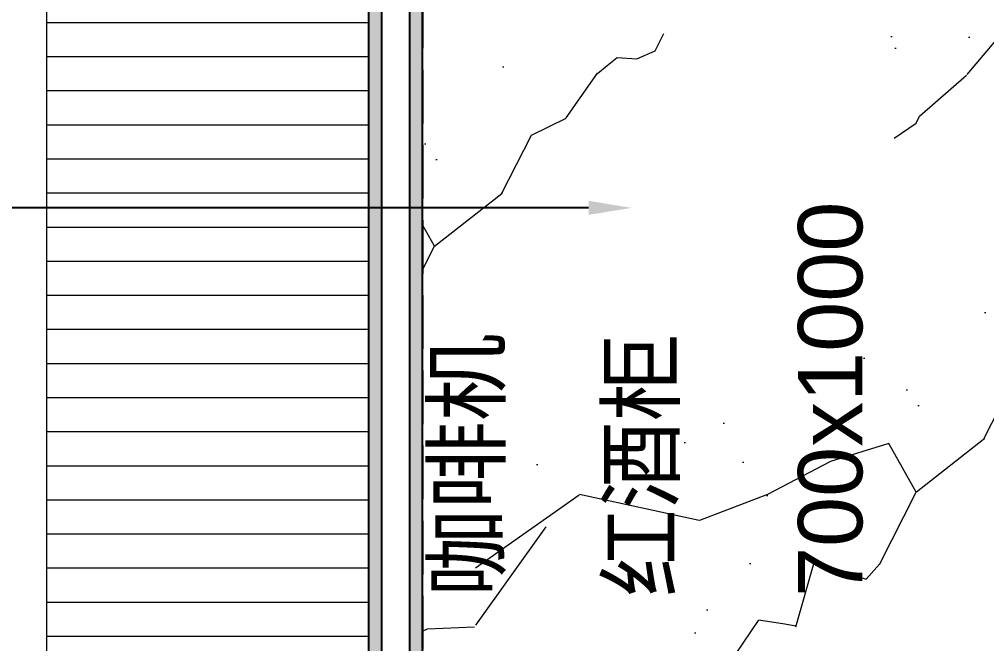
# Model space of a CAD drawing. Header units: millimetres. Extents: x 90086 to 135690, y -7745 to 15991.
# Drawn here: x 91063 to 91964, y 11750 to 12331 of the extents above; entities that cross this region are included whole.
import ezdxf
from ezdxf import colors
from ezdxf.entities.mleader import LeaderData, LeaderLine
from ezdxf.enums import TextEntityAlignment as Align
from ezdxf.math import Vec2, Vec3

# ---------------------------------------------------------------- set-up
doc = ezdxf.new("R2010")
doc.units = ezdxf.units.MM
doc.linetypes.add('ACAD_ISO02W100', pattern=[15, 12, -3])
doc.linetypes.add('DASH', pattern=[0.35, 0.25, -0.1])
for name, color, linetype, lineweight in [('_ACM-A-ANNO-DIMS @ 20', 2, 'Continuous', 13), ('_ACM-A-ELVE-HACH', 251, 'Continuous', 9), ('_ACM-A-WALL-HACH', 251, 'Continuous', 9), ('I-PL-WALL-FHINISH', 73, 'Continuous', 13), ('I-WALL', 6, 'Continuous', 13)]:
    doc.layers.add(name, color=color, linetype=linetype, lineweight=lineweight)
for name, color, linetype in [('FURN', 1, 'Continuous'), ('I-DETL-LW01', 1, 'Continuous'), ('I-DETL-LW02', 2, 'Continuous'), ('I-DETL-LW251', 251, 'Continuous'), ('I-PL-IDS-MILL', 40, 'Continuous'), ('PE-尺寸标注', 44, 'Continuous'), ('WALL TYPE$0$G-ANNO-NOTE-CH', 7, 'Continuous')]:
    doc.layers.add(name, color=color, linetype=linetype)
doc.styles.add('Arial', font='ARIALUNI.ttf')
doc.styles.add('WALL TYPE$0$Aecom Chinese', font='Microsoft YaHei.ttf')

# ---------------------------------------------------------------- blocks, each defined once
blk = doc.blocks.new('K_53')
at = {"layer": 'I-PL-IDS-MILL', "color": 8, "linetype": 'DASH', "ltscale": 200}
blk.add_lwpolyline([(-1580.029317932218, -152236.9104601806), (-1580.029317932218, -151236.9104601806), (-2169.970698033081, -151236.9104601806), (-2169.970698033081, -152236.9104601806)], close=True, dxfattribs=at)
at = {"layer": 'FURN', "linetype": 'ACAD_ISO02W100', "char_height": 60, "attachment_point": 1, "rotation": 90, "style": 'Arial'}
for s, insert in [('{\\fArial Unicode MS|b0|i0|c134|p34;700x1000}', (-1819.926992942346, -152007.9067643284)), ('{\\fArial Unicode MS|b0|i0|c134|p34;咖啡机}', (-2158.791605693521, -152007.9067643284)), ('{\\fArial Unicode MS|b0|i0|c134|p34;红酒柜}', (-1996.365203840425, -152007.9067643284))]:
    blk.add_mtext_dynamic_manual_height_columns(s, width=151170.166624561, gutter_width=500, heights=[109.549795361528], dxfattribs=dict(at, insert=insert))
blk = doc.blocks.new('WHA12202707')
at = {"transparency": 16777216}
for p, q in [((2.381249999995816, 2.381249999998545), (0, 0)), ((11.90624999998818, 2.381249999998545), (2.381249999995816, 2.381249999998545)), ((11.90624999998818, 2.381249999998545), (14.28749999998399, 0)), ((2.381249999995816, -2.381249999994907), (0, 0)), ((11.90624999998818, -2.381249999994907), (14.28749999998399, 0)), ((2.381249999995816, -2.381249999994907), (11.90624999998818, -2.381249999994907))]:
    blk.add_line(p, q, dxfattribs=at)
at = {"transparency": 16777216, "style": 'WALL TYPE$0$Aecom Chinese'}
blk.add_attdef('英文2', (0.4915142908575945, -14.58335883787367), '', height=2.5, dxfattribs=at)
at = {"layer": 'WALL TYPE$0$G-ANNO-NOTE-CH', "transparency": 16777216, "style": 'WALL TYPE$0$Aecom Chinese'}
blk.add_attdef('编号', text='', height=2.5, dxfattribs=at).set_placement((7.100982051833853, 0), align=Align.MIDDLE)
for tag, p in [('中文', (0.5380008727915992, -5.178695852169766)), ('英文', (0.4915142908830603, -9.507158057298511))]:
    blk.add_attdef(tag, text='', height=2.5, dxfattribs=at).set_placement(p, align=Align.MIDDLE_LEFT)

msp = doc.modelspace()

# ---------------------------------------------------------------- hatches: boundary and pattern name
at = {"layer": '_ACM-A-ELVE-HACH'}
h = msp.add_hatch(dxfattribs=at)
h.set_pattern_fill('大理石', color=256, scale=80, angle=333, pattern_type=2)
h.set_pattern_definition([(14.98721250000002, (148974.6228267898, -26145.48433040155), (1241.351375111816, 215.9785313980032), [16.14435199999999, -3374.16872]), (41.19859049999997, (148749.3407003912, -26058.97997487361), (1135.500918522676, 1118.390644338717), [58.159784, -4013.02472]), (33.94539589999999, (148725.5736957084, -26079.19307677336), (792.2840801709408, 444.7897550861609), [24.709512, -5164.287839999998]), (63.00000000000001, (148746.0719722846, -26065.395220459), (449.0672881909373, -228.8112118687317), [7.1999968, -748.7999520000001]), (44.56505110000002, (148963.8085359094, -26156.13566282307), (343.2168199888163, 673.6009343359412), [15.178936, -1578.60896]), (144.469234, (148963.8085359094, -26156.13566282307), (-449.0672826458431, 228.8112173337879), [24.268496, -5072.115839999999]), (52.2157021, (148912.6239722046, -26182.58066597968), (1821.934552081308, 2465.592503723007), [51.306144, -5335.838320000001]), (35.13299610000001, (148679.3536948447, -25805.13959381765), (3512.353220693107, 2452.759840897296), [118.094872, -24681.828]), (333, (148736.1424175455, -25709.67262706166), (343.2168178030975, 673.6009322864061), [0, -504]), (37.98310650000001, (149089.3647114492, -25735.26480392238), (1927.785022760163, 1563.180358491646), [79.454136, -8263.229599999999]), (54.43911039999998, (149126.9240184293, -26089.75330649922), (3987.085910141705, 5604.785922473167), [112.857432, -23587.2016]), (55.87498360000002, (148909.9207559093, -25902.4174979892), (2165.151341363035, 3139.19346390183), [58.04825599999999, -12132.0848]), (49.75948000000007, (148793.1019304516, -26020.67181666259), (1478.717739676675, 1791.991573602505), [125.7425912, -13077.228]), (333, (148723.2643905599, -25984.67364786378), (343.2168178030975, 673.6009322864061), [0, -504]), (333, (148726.80591249, -25995.56084144494), (343.2168178030975, 673.6009322864061), [0, -504]), (333, (148795.6841807488, -25985.24270131641), (343.2168178030975, 673.6009322864061), [0, -504]), (333, (148821.6675232665, -25898.57254296279), (343.2168178030975, 673.6009322864061), [0, -504]), (32.03624340000004, (148874.3313555027, -25924.68754628324), (792.2840719578526, 444.789758550011), [41.98285120000001, -8774.416]), (333, (148909.2434729671, -25903.63917025138), (343.2168178030975, 673.6009322864061), [0, -504]), (333, (148839.7723832753, -25898.71473186904), (343.2168178030975, 673.6009322864061), [0, -504]), (333, (148883.4628358693, -25866.48017913198), (343.2168178030975, 673.6009322864061), [0, -504]), (333, (148828.750345991, -25920.34669803529), (343.2168178030975, 673.6009322864061), [0, -504]), (23.19442889999998, (149065.6736316195, -26098.94842018313), (792.2841057969051, 444.7897188631582), [18.7446, -3917.6212]), (63.00000000000001, (149055.867438192, -26118.19415683845), (449.0672881909373, -228.8112118687317), [21.5999984, -734.3999680000001]), (16.66778010000003, (149020.9043076251, -26128.66216919397), (2033.635494959151, 660.7682195933512), [36.496576, -7627.78392]), (63.00000000000001, (149017.6355744475, -26135.07742296983), (449.0672881909373, -228.8112118687317), [7.1999968, -748.7999520000001]), (12.80557099999996, (148990.2180061092, -26141.30933880914), (1241.351377112339, 215.9785471857135), [28.116904, -5876.431759999999]), (333, (148947.2089676578, -26062.44843647579), (343.2168178030975, 673.6009322864061), [0, -504]), (333, (149067.3729456545, -26098.04595766147), (343.2168178030975, 673.6009322864061), [0, -504]), (333, (149067.3729456545, -26098.04595766147), (343.2168178030975, 673.6009322864061), [0, -504]), (2.357753500000008, (149082.9031731061, -26091.56581223169), (1690.418676736538, -12.83269654880883), [44.058144, -4582.04688]), (333, (149088.5071623463, -26052.699406648), (343.2168178030975, 673.6009322864061), [0, -504]), (119.309932, (149089.3647114492, -25735.26480392238), (-554.9177643962576, 1131.22333714176), [51.91993599999999, -5399.67352]), (341.13010235, (148994.4189118051, -25800.01798563891), (4833.889660654138, -1614.511172777954), [50.9116848, -10640.5424]), (20.86240520000002, (148887.3759091028, -25761.63835118944), (2825.919599340501, 1105.557944392456), [67.96705039999999, -14205.1128]), (347.6208739, (148775.933863543, -25737.1787839876), (3037.62054449714, -699.2663033544561), [114.0946976, -11865.8472]), (333, (148833.8826161053, -25714.06036955592), (343.2168178030975, 673.6009322864061), [0, -504]), (351.4349488, (148942.4858520637, -25854.36425734452), (2139.485954396335, -241.6439154804947), [22.7684016, -4758.59528]), (349.6992442, (148965.0003266956, -25857.75520983192), (449.0672981576218, -228.8111668869144), [12.5283656, -2618.428719999999]), (74.09372299999997, (148977.3267700857, -25859.99547018972), (1504.383109666754, 5172.82890697203), [62.3653728, -13034.3624]), (333, (148934.6339947645, -25801.72643375009), (343.2168178030975, 673.6009322864061), [0, -504]), (333, (148994.8262281396, -25798.63448569495), (343.2168178030975, 673.6009322864061), [0, -504]), (333, (148894.4849236373, -25844.8481138858), (343.2168178030975, 673.6009322864061), [0, -504]), (333, (148910.2415373304, -25671.22313440969), (343.2168178030975, 673.6009322864061), [0, -504]), (333, (148873.8990899406, -25689.03640436551), (343.2168178030975, 673.6009322864061), [0, -504]), (17.14490259999994, (149009.6170660202, -25706.75247240548), (2033.635493578325, 660.7682231604839), [56.85772, -11883.2616]), (27.58294469999995, (148950.8869285054, -25737.43358952166), (792.2841024704314, 444.7897148779773), [66.261304, -13848.6104]), (333, (149010.4482830096, -25706.61445612524), (343.2168178030975, 673.6009322864061), [0, -504]), (333, (148928.0814267424, -25707.56098674918), (343.2168178030975, 673.6009322864061), [0, -504]), (333, (149010.4482830096, -25706.61445612524), (343.2168178030975, 673.6009322864061), [0, -504]), (333, (148950.4226246874, -25738.51733248968), (343.2168178030975, 673.6009322864061), [0, -504]), (48.06858279999997, (149042.5943693575, -25816.48386018765), (1478.717736423773, 1791.991575041163), [18.629008, -3893.46288]), (63.00000000000001, (149055.0430324341, -25802.62489718785), (449.0672881909373, -228.8112118687317), [75.6, -680.4000000000001]), (23.19442889999998, (149277.9886000607, -25560.66838523941), (792.284105481823, 444.789719598497), [18.7446008, -3917.6212]), (333, (149080.6667583298, -25639.98439305971), (343.2168178030975, 673.6009322864061), [0, -504]), (333, (149091.4235616425, -25654.54795523272), (343.2168178030975, 673.6009322864061), [0, -504]), (333, (149041.0479846561, -25610.71504098293), (343.2168178030975, 673.6009322864061), [0, -504]), (333, (149153.6167578221, -25568.16224368458), (343.2168178030975, 673.6009322864061), [0, -504]), (26.13010230000003, (149179.7740662308, -25631.83681213739), (792.2841064144503, 444.7897196688073), [35.9999984, -7523.999679999998]), (63.00000000000001, (149151.98984801, -25686.36641070491), (449.0672881909373, -228.8112118687317), [61.1999984, -694.799984]), (333, (149152.6101245785, -25685.31844853477), (343.2168178030975, 673.6009322864061), [0, -504]), (356.1985905, (149259.7509606586, -25559.45659004271), (1690.418671228329, -12.83270382576939), [18.2778568, -3820.07168]), (39.03751099999995, (149250.5710330485, -25566.90030217798), (1135.500914176475, 1118.390638630482), [11.818632, -2470.09344]), (39.03751099999995, (149241.3911014161, -25574.34402573171), (1135.500912161022, 1118.39064111603), [11.818628, -2470.09344]), (54.86989759999999, (149212.0947325422, -25615.98202258948), (2165.151376985054, 3139.19344781858), [50.91168799999998, -10640.5424]), (63.00000000000001, (149295.2181443124, -25553.2857773248), (449.0672881909373, -228.8112118687317), [18.0000016, -737.999984]), (333, (149257.3313220616, -25505.69885599913), (343.2168178030975, 673.6009322864061), [0, -504])])
edge = h.paths.add_edge_path()
edge.add_arc((95728.13228093427, 12764.42920673744), 200.0000000000059, 270.0000037271722, 360.0000344776695)
edge.add_line((95928.13228093424, 12764.42932708721), (95928.13222076317, 12864.42290075668))
edge.add_arc((95828.1322207632, 12864.42284058176), 99.999999999989, -90.0000000000083, 3.4477690405765316e-05, ccw=False)
edge.add_line((95828.13222076319, 12764.42284058176), (95778.13224790304, 12764.42284058176))
edge.add_line((95778.13224790304, 12764.42284058176), (95778.13237996015, 13234.42033628463))
edge.add_line((95778.13237996015, 13234.42033628463), (95578.13222750043, 13234.42033628463))
edge.add_line((95578.13222750043, 13234.42033628463), (95578.13222750043, 13134.41995376033))
edge.add_line((95578.13222750043, 13134.41995376033), (95578.13222750043, 13019.41995376033))
edge.add_line((95578.13222750043, 13019.41995376033), (93028.13226052643, 13019.41995376033))
edge.add_line((93028.13226052643, 13019.41995376033), (93028.13226052643, 13134.41995376033))
edge.add_line((93028.13226052643, 13134.41995376033), (93028.13226052643, 13234.42033628463))
edge.add_line((93028.13226052643, 13234.42033628463), (92878.13205546094, 13234.42033628463))
edge.add_line((92878.13205546094, 13234.42033628463), (92878.13218751806, 12764.42284058176))
edge.add_line((92878.13218751806, 12764.42284058176), (92828.1322146579, 12764.42284058176))
edge.add_arc((92828.13221465789, 12864.42284058176), 100.0000000000036, 179.9999655245118, 270.00000000000836, ccw=False)
edge.add_line((92728.13221465792, 12864.42290075284), (92728.13236508933, 13114.42907617719))
edge.add_arc((92828.1323650893, 13114.42901600611), 99.999999999989, 90, 179.9999655245118, ccw=False)
edge.add_line((92828.1323650893, 13214.4290160061), (91758.13116561828, 13214.4290160061))
edge.add_line((91758.13116561828, 13214.4290160061), (91758.13116561828, 13210.51972787133))
edge.add_arc((91756.76416360868, 13205.95341841405), 4.766537165900796, 73.33403923723517, 166.7335037163466)
edge.add_arc((91749.092021891, 13207.57942747249), 3.079146203877575, 200.5750120027665, 350.04736616997616, ccw=False)
edge.add_arc((91743.23490646608, 13165.59894915995), 41.00637843888257, 85.84042374849608, 126.0783442223244)
edge.add_arc((91711.45376959884, 13207.70236496777), 11.77156623235158, 240.5974443879566, 310.42215914530186, ccw=False)
edge.add_arc((91702.56721211312, 13200.12605794044), 4.102787472598542, 189.384517184015, 319.2342967428577, ccw=False)
edge.add_arc((91686.59812289146, 13218.68799359376), 22.62618195595228, 238.2028259484395, 301.7946807330157, ccw=False)
edge.add_arc((91671.79845426715, 13199.6204789179), 2.88222652624175, 228.9864228315149, 356.759982810361, ccw=False)
edge.add_arc((91669.23183135674, 13193.23683698775), 4.262660692827891, 80.88607955148007, 163.7626167165042)
edge.add_line((91665.13920201652, 13194.42875194522), (91608.13226052636, 13194.42909954081))
edge.add_line((91608.13226052636, 13194.42909954081), (91608.13226053568, 13214.42901600611))
edge.add_line((91608.13226053568, 13214.42901600611), (91438.1909008334, 13214.42901600611))
edge.add_line((91438.1909008334, 13214.42901600611), (91438.1909008334, 10864.42901600611))
edge.add_line((91438.1909008334, 10864.42901600611), (92828.13220830909, 10864.42901600611))
edge.add_line((92828.13220830909, 10864.42901600611), (92928.13220830909, 10864.42901600611))
edge.add_line((92928.13220830909, 10864.42901600611), (92928.13220830909, 10864.43763712756))
edge.add_line((92928.13220830909, 10864.43763712756), (95728.13214687309, 10864.43763712756))
edge.add_line((95728.13214687309, 10864.43763712756), (95728.13214687309, 11564.42901600611))
edge.add_line((95728.13214687309, 11564.42901600611), (92028.13228093427, 11564.42901600611))
edge.add_line((92028.13228093427, 11564.42901600611), (92028.13228093427, 12564.42896604708))
edge.add_line((92028.13228093427, 12564.42896604708), (95728.13229394455, 12564.42920673743))
at = {"layer": '_ACM-A-WALL-HACH'}
h = msp.add_hatch(dxfattribs=at)
h.set_pattern_fill('ANSI31', color=256, scale=10, angle=135)
h.set_pattern_definition([(180, (163728.1322605264, -52695.57098399389), (-1.944126793646423e-15, -31.75), [])])
h.paths.add_polyline_path([(91388.13226052636, 13404.42901600611), (91388.13226052636, 10654.42901600611), (91088.13226052636, 10654.42901600611), (91088.13226052636, 13404.42901600611)])
at = {"layer": 'I-DETL-LW251'}
h = msp.add_hatch(dxfattribs=at)
h.set_pattern_fill('ANSI38', color=250, angle=-180)
h.set_pattern_definition([(225, (127199.9782023042, 21571.56256948845), (2.245064030267288, -2.245064030267289), []), (314.9999999999999, (127199.9782023042, 21571.56256948845), (6.735192090801864, -2.245064030267292), [7.9375, -4.7625])])
h.paths.add_polyline_path([(91388.1322402757, 13252.48767656382), (91400.13224027569, 13252.48767656382), (91400.1322402757, 10744.42823799426), (91388.1322402757, 10744.42823799426)])
at = {"layer": 'PE-尺寸标注'}
h = msp.add_hatch(dxfattribs=at)
h.set_pattern_fill('木纹面1', color=250, scale=5.000000000000001, angle=90, style=0, pattern_type=2)
h.set_pattern_definition([(153.43494882, (-0.8665224999999991, 17.93326125), (1.019974219600176e-09, 19.9999999776412), [4.621368350000001, -17.7393114]), (130.60129465, (-18.16048875, 4.776221900000002), (-1.801355497758753e-08, 19.99999998960277), [4.1580665, -88.03737800000002]), (130.60129465, (-38.16048875000001, 14.7762219), (-1.801355497758753e-08, 19.99999998960277), [4.1580665, -88.03737800000002]), (130.60129465, (-58.16048875000001, 24.77622190000001), (1.452601494984915e-08, 19.99999995163994), [4.1580665, -88.03737800000002]), (153.43494882, (1.928349500000001, 7.785825250000002), (1.019974219600176e-09, 19.9999999776412), [4.237007800000001, -18.12367195]), (140.19442891, (-1.861345499999999, 9.680672750000001), (-7.906973930451876e-10, 20.00000001048199), [2.2404905, -75.86200600000001]), (140.19442891, (-21.8613455, 19.68067275), (-7.906973930451876e-10, 20.00000001048199), [2.2404905, -75.86200600000001]), (140.19442891, (-41.8613455, 29.68067275000001), (-7.906973930451876e-10, 20.00000001048199), [2.2404905, -75.86200600000001]), (111.80140949, (-3.582538, 11.1149998), (2.658084319658169e-08, 19.99999999207266), [2.868712150000001, -50.98293590000001]), (123.69006753, (-4.64795095, 13.7785322), (1.246418757435006e-08, 20.00000002516126), [2.521813, -33.53369975]), (153.4349488, (-6.0468011, 15.87680745), (8.001290855501357e-09, 19.99999997764121), [3.3552885, -19.00539090000001]), (135, (-9.0478627, 17.37733825), (1.224646797092357e-15, 19.99999996643937), [2.7178182, -53.85072430000001]), (135, (-29.0478627, 27.37733825000001), (1.224646797092357e-15, 19.99999996643937), [2.7178182, -53.85072430000001]), (111.80140949, (-10.96965035, 19.2991259), (2.658084319658169e-08, 19.99999999207266), [2.19237, -51.65927800000001]), (153.4349488, (2.39051035, 1.3047448), (8.001290855501357e-09, 19.99999997764121), [7.189599900000001, -15.1710799]), (140.19442891, (-4.040063300000001, 4.520031650000001), (-7.906973930451876e-10, 20.00000001048199), [4.573562000000001, -73.52893490000001]), (140.19442891, (-24.0400633, 14.52003165000001), (-7.906973930451876e-10, 20.00000001048199), [4.573562000000001, -73.52893490000001]), (140.19442891, (-44.04006330000001, 24.52003165000001), (-7.906973930451876e-10, 20.00000001048199), [4.573562000000001, -73.52893490000001]), (123.69006753, (-7.553570850000001, 7.447954600000002), (1.246418757435006e-08, 20.00000002516126), [2.240559500000001, -33.81495340000001]), (105.9453959, (-8.796409550000002, 9.312212650000001), (1.449476088159001e-06, 19.99999999510855), [3.5624845, -69.23861445000001]), (123.69006753, (-9.775099250000002, 12.73762675), (1.246418757435006e-08, 20.00000002516126), [4.092966500000001, -31.96254620000001]), (140.19442891, (-12.0454686, 16.14318075), (-7.906973930451876e-10, 20.00000001048199), [5.197338000000001, -72.90515900000001]), (140.19442891, (-32.04546860000001, 26.14318075000001), (-7.906973930451876e-10, 20.00000001048199), [5.197338000000001, -72.90515900000001]), (140.1944289, (-52.04546860000001, 36.14318075000001), (2.699960369793891e-09, 20.00000001048199), [5.197338000000001, -72.90515900000001]), (111.80140949, (-16.03817635, 19.4704406), (2.658084319658169e-08, 19.99999999207266), [5.714501500000001, -48.13714700000001]), (140.19442891, (-5.000000000000001, 3.061616997868384e-16), (-7.906973930451876e-10, 20.00000001048199), [5.214066750000002, -72.88843]), (140.19442891, (-25, 10), (-7.906973930451876e-10, 20.00000001048199), [5.214066750000002, -72.88843]), (140.19442891, (-45.00000000000001, 20.00000000000001), (-7.906973930451876e-10, 20.00000001048199), [5.214066750000002, -72.88843]), (123.69006753, (-9.005557, 3.337964200000001), (1.246418757435006e-08, 20.00000002516126), [4.838075000000001, -31.21743775000001]), (116.56505118, (-11.6892382, 7.363485900000001), (-1.019973990752629e-09, 19.9999999776412), [7.985960000000001, -81.45675900000002]), (116.56505118, (-31.68923820000001, 17.36348590000001), (-1.019973990752629e-09, 19.9999999776412), [7.985960000000001, -81.45675900000002]), (130.60129465, (-15.2606865, 14.506367), (-1.801355497758753e-08, 19.99999998960277), [4.319301400000001, -87.87614315000002]), (130.60129465, (-35.26068650000001, 24.50636700000001), (-1.801355497758753e-08, 19.99999998960277), [4.319301400000001, -87.87614315000002]), (130.60129465, (-55.26068650000001, 34.506365), (-1.801355497758753e-08, 19.99999998960277), [4.319301400000001, -87.87614315000002]), (123.69006753, (-11.78387555, 1.334689500000001), (1.246418757435006e-08, 20.00000002516126), [2.735791650000001, -33.31972211000001]), (116.5650512, (-13.3014197, 3.611005750000001), (-8.001288406207761e-09, 19.99999997764121), [7.158076200000001, -82.284643]), (116.5650512, (-33.3014197, 13.61100575), (8.144142927053875e-08, 20.00000002236256), [7.158076200000001, -82.284643]), (130.60129465, (-16.5026085, 10.01338375), (-1.801355497758753e-08, 19.99999998960277), [1.700823, -90.49462155000002]), (130.60129465, (-36.50260850000001, 20.01338375000001), (-1.801355497758753e-08, 19.99999998960277), [1.700823, -90.49462155000002]), (130.60129465, (-56.50260850000001, 30.01338350000001), (-1.801355497758753e-08, 19.99999998960277), [1.700823, -90.49462155000002])])
h.paths.add_polyline_path([(91426.1909008334, 13223.84631285211), (91426.19090083362, 10767.01171913788), (91430.93569716963, 10767.01092579357), (91430.93569716961, 10773.62180699274), (91433.7384126906, 10773.62180699274), (91433.7384126906, 10764.42901600611), (91438.1909008334, 10764.42901600611), (91438.1909008334, 13226.42901600609), (91433.73854550133, 13226.42901600609), (91433.73854550133, 13217.23622501944), (91430.93582998034, 13217.23622501944), (91430.93582998036, 13223.84710621863)])

# ---------------------------------------------------------------- linework, layer by layer
at = {"layer": 'I-DETL-LW01'}
msp.add_lwpolyline([(91388.13224027575, 13252.48767656382), (91400.13224027574, 13252.48767656382), (91400.1322402757, 10744.42823799426), (91388.1322402757, 10744.42823799426)], close=True, dxfattribs=at)
at = {"layer": 'I-DETL-LW02'}
msp.add_lwpolyline([(91426.1909008334, 13223.84631285211), (91426.19090083362, 10767.01171913788), (91430.93569716963, 10767.01092579357), (91430.93569716961, 10773.62180699274), (91433.7384126906, 10773.62180699274), (91433.7384126906, 10764.42901600611), (91438.1909008334, 10764.42901600611), (91438.1909008334, 13226.42901600609), (91433.73854550133, 13226.42901600609), (91433.73854550133, 13217.23622501944), (91430.93582998034, 13217.23622501944), (91430.93582998036, 13223.84710621863)], close=True, dxfattribs=at)
at = {"layer": 'I-PL-WALL-FHINISH'}
msp.add_line((91438.13226052636, 13214.42901600611), (91438.13226052636, 10764.42901600611), dxfattribs=at)
at = {"layer": 'I-WALL'}
msp.add_lwpolyline([(91388.13226052636, 13404.42901600611), (91388.13226052636, 10654.42901600611), (91088.13226052636, 10654.42901600611), (91088.13226052636, 13404.42901600611)], close=True, dxfattribs=at)

# ---------------------------------------------------------------- block references
at = {"layer": 'FURN'}
msp.add_blockref('K_53', (93608.16159886649, 163801.3308550653), dxfattribs=at)

# ---------------------------------------------------------------- leaders
at = {"layer": '_ACM-A-ANNO-DIMS @ 20'}
ml = msp.add_multileader_block('Standard', dxfattribs=at)
ml.set_content('WHA12202707', color=256, scale=-20)
ml.set_attribute('编号', 'ST-02', width=0)
ml.set_attribute('中文', '人造石', width=0)
ml.set_attribute('英文', 'ARTIFICIAL STONE', width=0)
ml.set_attribute('英文2', '', width=0)
ml.set_leader_properties(color=2)
ml.build(insert=Vec2(0, 0))
ml.multileader.update_dxf_attribs({"text_right_attachment_type": 6, "dogleg_length": 0.36, "arrow_head_size": 40, "scale": 20})
ctx = ml.context
ctx.base_point, ctx.scale, ctx.char_height, ctx.arrow_head_size, ctx.landing_gap_size, ctx.plane_origin = Vec3(90486.2136478735, 12155.78145019705), 20, 1500, 40, 1.8, Vec3(89029.34265253576, 10782.60267291793)
ctx.right_attachment, ctx.text_align_type = 6, 2
notes = []
notes.append((ctx, [(0, (1, 1, 0), (90866.76940187962, 12155.78145019705), (-1, 0), 94.80575400638118, [(0, [(91633.00972436497, 12155.78145019705)], 0, [])])]))
ctx.block.insert, ctx.block.scale = Vec3(90771.9636478732, 12155.78145019701), Vec3(-20, 20, 20)
for ctx, leaders in notes:
    for number, flags, end, landing, length, lines in leaders:
        leader = LeaderData()
        leader.index, (leader.has_last_leader_line, leader.has_dogleg_vector, leader.attachment_direction) = number, flags
        leader.last_leader_point, leader.dogleg_vector, leader.dogleg_length = Vec3(end), Vec3(landing), length
        for number, points, colour, breaks in lines:
            line = LeaderLine()
            line.index, line.vertices, line.color, line.breaks = number, Vec3.list(points), colors.encode_raw_color(colour), breaks
            leader.lines.append(line)
        ctx.leaders.append(leader)

doc.saveas('drawing.dxf')
